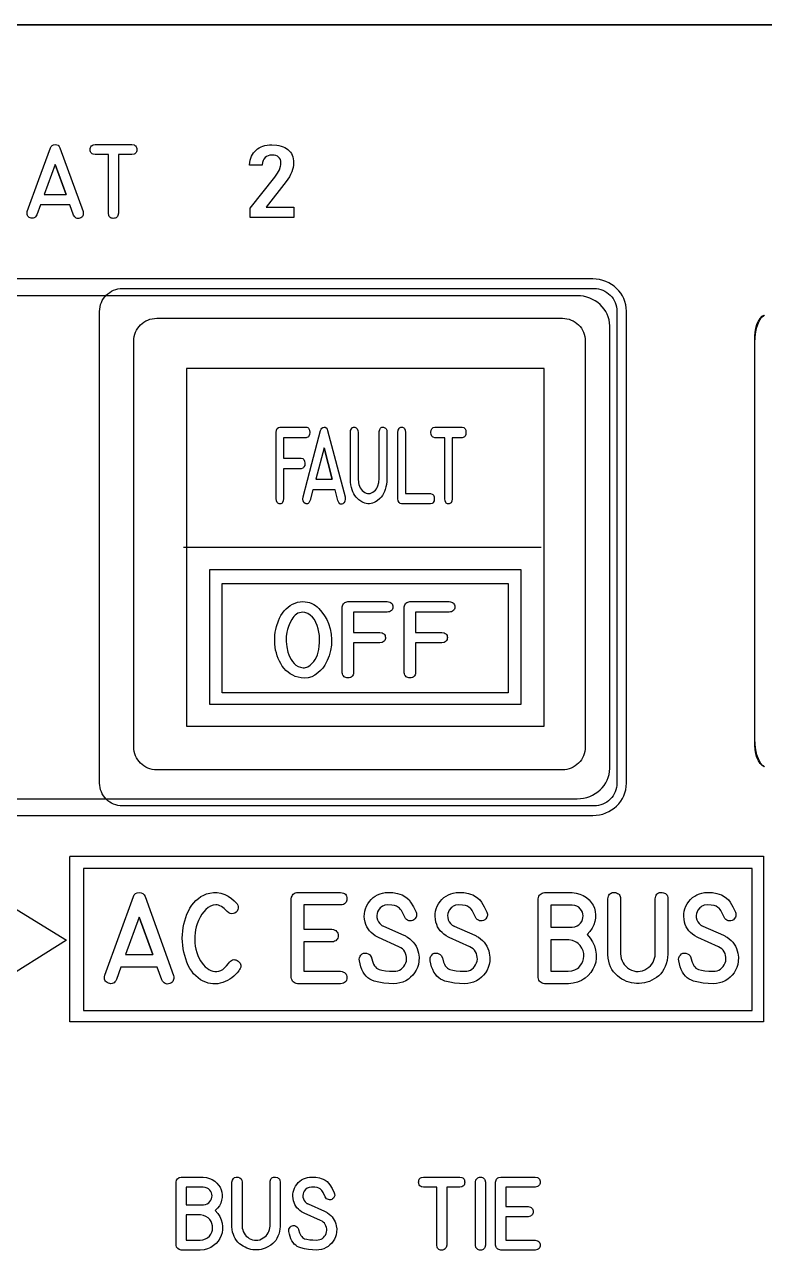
# Model space of a CAD drawing. Extents: x 361 to 684, y 82 to 686.
# Drawn here: x 506.7 to 539.8, y 381.5 to 436.8 of the extents above; entities that cross this region are included whole.
import ezdxf

# ---------------------------------------------------------------- set-up
doc = ezdxf.new("R2010")
doc.units = 0
for name, color, linetype in [('_BACKPANEL', 5, 'CONTINUOUS'), ('_ENGRAVING', 105, 'CONTINUOUS'), ('_LABELS', 30, 'CONTINUOUS'), ('_TOPLAYER', 1, 'CONTINUOUS')]:
    doc.layers.add(name, color=color, linetype=linetype)

msp = doc.modelspace()

# ---------------------------------------------------------------- linework, layer by layer
at = {"layer": '_BACKPANEL'}
for points in [[(683.839, 436.825), (683.839, 431.985), (683.839, 422.306), (683.839, 412.626), (683.839, 340.03), (683.839, 330.35), (361.5, 330.35), (361.5, 340.03), (361.5, 412.626), (361.5, 422.306), (361.5, 431.985), (361.5, 436.825)], [(511.041, 425.033), (532.137, 425.033), (532.242, 425.028), (532.344, 425.012), (532.443, 424.987), (532.537, 424.952), (532.627, 424.909), (532.712, 424.858), (532.791, 424.799), (532.864, 424.733), (532.93, 424.66), (532.989, 424.581), (533.04, 424.496), (533.083, 424.406), (533.118, 424.312), (533.143, 424.213), (533.158, 424.111), (533.164, 424.005), (533.164, 402.91), (533.158, 402.805), (533.143, 402.703), (533.118, 402.604), (533.083, 402.51), (533.04, 402.42), (532.989, 402.335), (532.93, 402.256), (532.864, 402.183), (532.791, 402.117), (532.712, 402.058), (532.627, 402.007), (532.537, 401.963), (532.443, 401.929), (532.344, 401.904), (532.242, 401.888), (532.137, 401.883), (511.041, 401.883), (510.936, 401.888), (510.833, 401.904), (510.735, 401.929), (510.64, 401.963), (510.551, 402.007), (510.466, 402.058), (510.387, 402.117), (510.314, 402.183), (510.248, 402.256), (510.189, 402.335), (510.137, 402.42), (510.094, 402.51), (510.06, 402.604), (510.035, 402.703), (510.019, 402.805), (510.014, 402.91), (510.014, 424.005), (510.019, 424.111), (510.035, 424.213), (510.06, 424.312), (510.094, 424.406), (510.137, 424.496), (510.189, 424.581), (510.248, 424.66), (510.314, 424.733), (510.387, 424.799), (510.466, 424.858), (510.551, 424.909), (510.64, 424.952), (510.735, 424.987), (510.833, 425.012), (510.936, 425.028)]]:
    msp.add_lwpolyline(points, close=True, dxfattribs=at)
msp.add_lwpolyline([(539.755, 403.634), (539.705, 403.659), (539.657, 403.692), (539.568, 403.783), (539.49, 403.903), (539.426, 404.049), (539.378, 404.216), (539.347, 404.401), (539.336, 404.6), (539.336, 422.879), (539.347, 423.077), (539.378, 423.262), (539.426, 423.43), (539.49, 423.576), (539.568, 423.696), (539.657, 423.787), (539.705, 423.82), (539.755, 423.844)], dxfattribs=at)
at = {"layer": '_ENGRAVING'}
for points in [[(506.782, 428.48), (507.299, 429.902), (507.818, 431.324), (507.851, 431.389), (507.898, 431.435), (507.957, 431.463), (508.029, 431.473), (508.102, 431.464), (508.162, 431.437), (508.208, 431.39), (508.242, 431.324), (509.276, 428.472), (509.286, 428.369), (509.28, 428.324), (509.266, 428.285), (509.245, 428.251), (509.217, 428.222), (509.181, 428.198), (509.138, 428.179), (509.092, 428.166), (509.049, 428.162), (509.009, 428.167), (508.972, 428.18), (508.937, 428.201), (508.905, 428.23), (508.849, 428.314), (508.683, 428.776), (507.368, 428.776), (507.207, 428.326), (507.15, 428.241), (507.117, 428.212), (507.082, 428.191), (507.044, 428.178), (507.003, 428.174), (506.959, 428.179), (506.913, 428.192), (506.869, 428.212), (506.834, 428.237), (506.805, 428.266), (506.785, 428.3), (506.773, 428.338), (506.768, 428.381)], [(510.412, 428.395), (510.412, 431.018), (509.82, 431.018), (509.721, 431.039), (509.683, 431.058), (509.651, 431.083), (509.626, 431.115), (509.609, 431.152), (509.598, 431.195), (509.595, 431.245), (509.599, 431.294), (509.609, 431.337), (509.627, 431.375), (509.652, 431.406), (509.683, 431.432), (509.722, 431.451), (509.82, 431.473), (511.457, 431.473), (511.555, 431.452), (511.593, 431.432), (511.625, 431.407), (511.649, 431.375), (511.667, 431.338), (511.677, 431.294), (511.681, 431.245), (511.677, 431.195), (511.667, 431.151), (511.65, 431.114), (511.625, 431.083), (511.594, 431.057), (511.555, 431.038), (511.457, 431.018), (510.867, 431.018), (510.867, 428.395), (510.838, 428.295), (510.816, 428.256), (510.789, 428.224), (510.757, 428.199), (510.719, 428.182), (510.677, 428.172), (510.629, 428.169), (510.582, 428.173), (510.54, 428.184), (510.504, 428.202), (510.474, 428.227), (510.45, 428.259), (510.432, 428.297)], [(517.717, 431.456), (517.94, 431.443), (518.042, 431.426), (518.136, 431.403), (518.223, 431.374), (518.303, 431.338), (518.376, 431.295), (518.443, 431.246), (518.502, 431.191), (518.554, 431.131), (518.597, 431.064), (518.633, 430.992), (518.661, 430.914), (518.68, 430.83), (518.692, 430.741), (518.696, 430.645), (518.696, 430.639), (518.691, 430.546), (518.675, 430.449), (518.649, 430.348), (518.612, 430.244), (518.564, 430.137), (518.507, 430.031), (518.44, 429.923), (518.363, 429.815), (517.471, 428.665), (518.706, 428.665), (518.706, 428.212), (516.759, 428.213), (516.759, 428.628), (517.861, 430.014), (517.976, 430.183), (518.061, 430.345), (518.113, 430.499), (518.126, 430.57), (518.13, 430.637), (518.13, 430.645), (518.124, 430.726), (518.104, 430.797), (518.072, 430.858), (518.027, 430.908), (517.97, 430.948), (517.902, 430.976), (517.822, 430.993), (517.73, 430.999), (517.638, 430.992), (517.555, 430.97), (517.483, 430.935), (517.42, 430.886), (517.369, 430.824), (517.33, 430.75), (517.303, 430.663), (517.289, 430.564), (517.289, 430.548), (516.723, 430.548), (516.723, 430.564), (516.736, 430.668), (516.755, 430.766), (516.781, 430.858), (516.815, 430.944), (516.855, 431.023), (516.902, 431.096), (516.957, 431.163), (517.018, 431.224), (517.085, 431.278), (517.159, 431.325), (517.238, 431.365), (517.322, 431.398), (517.412, 431.423), (517.508, 431.441), (517.61, 431.452)], [(508.518, 429.229), (508.028, 430.584), (507.534, 429.229)], [(508.028, 430.584), (508.518, 429.229)], [(509.301, 392.734), (539.216, 392.734), (539.216, 399.084), (509.301, 399.084)], [(510.249, 394.311), (510.887, 396.071), (511.526, 397.831), (511.567, 397.911), (511.624, 397.968), (511.698, 398.002), (511.787, 398.015), (511.876, 398.004), (511.95, 397.97), (512.008, 397.912), (512.049, 397.831), (513.324, 394.301), (513.335, 394.234), (513.336, 394.173), (513.328, 394.118), (513.311, 394.07), (513.285, 394.027), (513.25, 393.991), (513.206, 393.962), (513.153, 393.938), (513.097, 393.923), (513.045, 393.918), (512.995, 393.923), (512.949, 393.939), (512.906, 393.965), (512.867, 394.002), (512.83, 394.049), (512.797, 394.106), (512.592, 394.677), (510.971, 394.677), (510.773, 394.12), (510.739, 394.062), (510.702, 394.015), (510.662, 393.979), (510.618, 393.953), (510.571, 393.937), (510.521, 393.933), (510.468, 393.939), (510.411, 393.955), (510.357, 393.98), (510.313, 394.01), (510.278, 394.046), (510.253, 394.088), (510.238, 394.135), (510.232, 394.188), (510.236, 394.247)], [(516.278, 394.565), (516.26, 394.539), (516.25, 394.525), (516.242, 394.513), (516.171, 394.424), (516.095, 394.342), (516.014, 394.266), (515.927, 394.197), (515.835, 394.134), (515.738, 394.079), (515.635, 394.029), (515.527, 393.987), (515.417, 393.954), (515.307, 393.932), (515.197, 393.921), (515.088, 393.923), (514.979, 393.936), (514.871, 393.96), (514.763, 393.996), (514.655, 394.044), (514.534, 394.112), (514.422, 394.19), (514.318, 394.28), (514.222, 394.38), (514.135, 394.491), (514.055, 394.614), (513.985, 394.747), (513.922, 394.89), (513.868, 395.04), (513.822, 395.192), (513.784, 395.345), (513.755, 395.499), (513.734, 395.655), (513.721, 395.812), (513.717, 395.971), (513.721, 396.131), (513.734, 396.29), (513.755, 396.446), (513.784, 396.599), (513.822, 396.749), (513.869, 396.895), (513.924, 397.038), (513.987, 397.178), (514.059, 397.314), (514.14, 397.442), (514.229, 397.558), (514.327, 397.661), (514.433, 397.752), (514.548, 397.83), (514.672, 397.896), (514.804, 397.948), (514.945, 397.989), (515.112, 398.014), (515.279, 398.011), (515.445, 397.981), (515.612, 397.924), (515.77, 397.845), (515.914, 397.752), (516.043, 397.645), (516.157, 397.524), (516.166, 397.51), (516.203, 397.448), (516.222, 397.384), (516.222, 397.317), (516.204, 397.247), (516.172, 397.182), (516.128, 397.131), (516.073, 397.093), (516.007, 397.068), (515.932, 397.059), (515.86, 397.071), (515.791, 397.105), (515.725, 397.16), (515.593, 397.296), (515.528, 397.348), (515.463, 397.391), (515.4, 397.423), (515.336, 397.445), (515.274, 397.458), (515.212, 397.46), (515.092, 397.442), (514.978, 397.403), (514.871, 397.341), (514.77, 397.256), (514.677, 397.153), (514.592, 397.037), (514.515, 396.908), (514.446, 396.765), (514.388, 396.618), (514.342, 396.475), (514.308, 396.337), (514.287, 396.204), (514.274, 396.058), (514.271, 395.912), (514.277, 395.765), (514.294, 395.618), (514.321, 395.473), (514.36, 395.332), (514.411, 395.196), (514.474, 395.064), (514.536, 394.956), (514.601, 394.858), (514.67, 394.77), (514.744, 394.694), (514.821, 394.628), (514.902, 394.573), (514.987, 394.528), (515.076, 394.494), (515.166, 394.474), (515.256, 394.473), (515.345, 394.489), (515.434, 394.524), (515.523, 394.576), (515.611, 394.647), (515.698, 394.736), (515.785, 394.842), (515.822, 394.894), (515.869, 394.94), (515.917, 394.975), (515.966, 394.998), (516.015, 395.009), (516.064, 395.008), (516.115, 394.996), (516.166, 394.973), (516.217, 394.937), (516.264, 394.895), (516.299, 394.852), (516.323, 394.808), (516.336, 394.762), (516.338, 394.715), (516.329, 394.666), (516.309, 394.616)], [(520.801, 397.458), (519.152, 397.458), (519.152, 396.366), (520.409, 396.366), (520.475, 396.352), (520.533, 396.332), (520.581, 396.306), (520.621, 396.274), (520.651, 396.235), (520.673, 396.19), (520.686, 396.139), (520.691, 396.081), (520.686, 396.024), (520.673, 395.973), (520.651, 395.928), (520.62, 395.889), (520.58, 395.857), (520.532, 395.831), (520.475, 395.812), (520.409, 395.799), (519.152, 395.799), (519.152, 394.487), (520.801, 394.487), (520.867, 394.473), (520.924, 394.454), (520.972, 394.428), (521.011, 394.396), (521.042, 394.357), (521.064, 394.313), (521.077, 394.262), (521.081, 394.206), (521.077, 394.149), (521.064, 394.098), (521.042, 394.054), (521.011, 394.016), (520.972, 393.984), (520.924, 393.958), (520.867, 393.939), (520.801, 393.926), (518.876, 393.926), (518.817, 393.937), (518.765, 393.956), (518.719, 393.981), (518.681, 394.013), (518.649, 394.052), (518.624, 394.097), (518.605, 394.15), (518.593, 394.21), (518.593, 397.735), (518.606, 397.797), (518.625, 397.851), (518.651, 397.898), (518.683, 397.937), (518.721, 397.968), (518.766, 397.991), (518.818, 398.007), (518.876, 398.015), (520.801, 398.015), (520.867, 398.005), (520.924, 397.989), (520.972, 397.965), (521.011, 397.934), (521.042, 397.895), (521.063, 397.849), (521.076, 397.795), (521.08, 397.734), (521.076, 397.673), (521.063, 397.62), (521.041, 397.574), (521.01, 397.536), (520.971, 397.505), (520.923, 397.482), (520.866, 397.466)], [(523.635, 396.102), (523.667, 396.088), (523.703, 396.07), (523.735, 396.052), (523.765, 396.033), (523.798, 396.014), (523.892, 395.946), (523.976, 395.872), (524.051, 395.792), (524.117, 395.705), (524.173, 395.612), (524.22, 395.513), (524.257, 395.407), (524.286, 395.296), (524.307, 395.113), (524.301, 394.926), (524.278, 394.793), (524.238, 394.665), (524.183, 394.542), (524.111, 394.424), (524.027, 394.315), (523.933, 394.22), (523.829, 394.137), (523.715, 394.068), (523.585, 394.008), (523.454, 393.966), (523.32, 393.941), (523.184, 393.932), (522.956, 393.939), (522.733, 393.962), (522.515, 393.999), (522.303, 394.051), (522.201, 394.087), (522.108, 394.135), (522.022, 394.196), (521.943, 394.269), (521.872, 394.355), (521.808, 394.453), (521.752, 394.564), (521.704, 394.687), (521.668, 394.822), (521.64, 394.962), (521.633, 395.032), (521.643, 395.097), (521.669, 395.159), (521.711, 395.216), (521.764, 395.262), (521.823, 395.292), (521.889, 395.304), (521.96, 395.3), (522.033, 395.275), (522.094, 395.235), (522.142, 395.178), (522.179, 395.104), (522.185, 395.086), (522.242, 394.891), (522.277, 394.81), (522.316, 394.74), (522.36, 394.681), (522.408, 394.633), (522.461, 394.595), (522.518, 394.569), (522.649, 394.533), (522.803, 394.508), (522.979, 394.495), (523.18, 394.493), (523.273, 394.499), (523.359, 394.516), (523.438, 394.545), (523.508, 394.585), (523.571, 394.637), (523.627, 394.7), (523.675, 394.774), (523.715, 394.86), (523.74, 394.943), (523.751, 395.027), (523.75, 395.113), (523.735, 395.201), (523.707, 395.285), (523.669, 395.363), (523.621, 395.433), (523.562, 395.495), (523.495, 395.544), (523.41, 395.589), (522.49, 395.994), (522.46, 396.01), (522.352, 396.073), (522.255, 396.143), (522.169, 396.218), (522.094, 396.3), (522.029, 396.388), (521.975, 396.483), (521.932, 396.584), (521.899, 396.691), (521.873, 396.817), (521.86, 396.94), (521.863, 397.06), (521.879, 397.176), (521.909, 397.289), (521.953, 397.399), (522.012, 397.505), (522.085, 397.608), (522.168, 397.704), (522.257, 397.786), (522.352, 397.856), (522.454, 397.913), (522.562, 397.958), (522.676, 397.989), (522.796, 398.008), (522.923, 398.015), (523.142, 398.009), (523.349, 397.97), (523.449, 397.944), (523.55, 397.905), (523.668, 397.84), (523.771, 397.765), (523.86, 397.679), (523.933, 397.581), (524.06, 397.367), (524.174, 397.136), (524.192, 397.084), (524.199, 397.037), (524.198, 396.991), (524.189, 396.948), (524.172, 396.907), (524.122, 396.831), (524.081, 396.795), (524.028, 396.764), (523.972, 396.747), (523.914, 396.742), (523.854, 396.751), (523.796, 396.771), (523.745, 396.805), (523.701, 396.851), (523.665, 396.911), (523.555, 397.147), (523.522, 397.205), (523.484, 397.258), (523.44, 397.305), (523.391, 397.348), (523.306, 397.395), (523.215, 397.428), (523.086, 397.45), (522.903, 397.456), (522.778, 397.44), (522.721, 397.421), (522.668, 397.396), (522.619, 397.363), (522.574, 397.324), (522.495, 397.224), (522.455, 397.149), (522.43, 397.07), (522.419, 396.986), (522.424, 396.899), (522.447, 396.794), (522.49, 396.702), (522.551, 396.622), (522.631, 396.555), (522.649, 396.542), (522.671, 396.529), (522.692, 396.519), (522.716, 396.509)], [(526.801, 396.102), (526.833, 396.088), (526.869, 396.07), (526.901, 396.052), (526.932, 396.033), (526.965, 396.014), (527.058, 395.946), (527.143, 395.872), (527.218, 395.792), (527.283, 395.705), (527.34, 395.612), (527.386, 395.513), (527.424, 395.407), (527.452, 395.296), (527.474, 395.113), (527.468, 394.926), (527.444, 394.793), (527.404, 394.665), (527.349, 394.542), (527.278, 394.424), (527.194, 394.315), (527.1, 394.22), (526.995, 394.137), (526.881, 394.068), (526.752, 394.008), (526.62, 393.966), (526.486, 393.941), (526.35, 393.932), (526.122, 393.939), (525.899, 393.962), (525.681, 393.999), (525.469, 394.051), (525.368, 394.087), (525.274, 394.135), (525.188, 394.196), (525.109, 394.269), (525.038, 394.355), (524.975, 394.453), (524.919, 394.564), (524.87, 394.687), (524.834, 394.822), (524.807, 394.962), (524.8, 395.032), (524.809, 395.097), (524.835, 395.159), (524.877, 395.216), (524.93, 395.262), (524.99, 395.292), (525.055, 395.304), (525.127, 395.3), (525.199, 395.275), (525.26, 395.235), (525.309, 395.178), (525.346, 395.104), (525.352, 395.086), (525.408, 394.891), (525.443, 394.81), (525.483, 394.74), (525.526, 394.681), (525.575, 394.633), (525.628, 394.595), (525.685, 394.569), (525.815, 394.533), (525.969, 394.508), (526.146, 394.495), (526.346, 394.493), (526.44, 394.499), (526.526, 394.516), (526.604, 394.545), (526.675, 394.585), (526.738, 394.637), (526.793, 394.7), (526.841, 394.774), (526.881, 394.86), (526.906, 394.943), (526.918, 395.027), (526.916, 395.113), (526.901, 395.201), (526.874, 395.285), (526.836, 395.363), (526.787, 395.433), (526.728, 395.495), (526.661, 395.544), (526.577, 395.589), (525.656, 395.994), (525.626, 396.01), (525.519, 396.073), (525.422, 396.143), (525.336, 396.218), (525.26, 396.3), (525.195, 396.388), (525.141, 396.483), (525.098, 396.584), (525.065, 396.691), (525.039, 396.817), (525.027, 396.94), (525.029, 397.06), (525.045, 397.176), (525.075, 397.289), (525.12, 397.399), (525.178, 397.505), (525.251, 397.608), (525.334, 397.704), (525.423, 397.786), (525.519, 397.856), (525.62, 397.913), (525.728, 397.958), (525.842, 397.989), (525.963, 398.008), (526.089, 398.015), (526.308, 398.009), (526.515, 397.97), (526.615, 397.944), (526.716, 397.905), (526.834, 397.84), (526.937, 397.765), (527.026, 397.679), (527.1, 397.581), (527.227, 397.367), (527.34, 397.136), (527.358, 397.084), (527.365, 397.037), (527.364, 396.991), (527.355, 396.948), (527.338, 396.907), (527.289, 396.831), (527.247, 396.795), (527.194, 396.764), (527.139, 396.747), (527.081, 396.742), (527.02, 396.751), (526.962, 396.771), (526.911, 396.805), (526.868, 396.851), (526.831, 396.911), (526.721, 397.147), (526.689, 397.205), (526.651, 397.258), (526.607, 397.305), (526.557, 397.348), (526.472, 397.395), (526.382, 397.428), (526.253, 397.45), (526.07, 397.456), (525.944, 397.44), (525.887, 397.421), (525.834, 397.396), (525.785, 397.363), (525.74, 397.324), (525.662, 397.224), (525.622, 397.149), (525.596, 397.07), (525.586, 396.986), (525.59, 396.899), (525.614, 396.794), (525.656, 396.702), (525.717, 396.622), (525.797, 396.555), (525.815, 396.542), (525.837, 396.529), (525.859, 396.519), (525.883, 396.509)], [(531.159, 398.015), (531.341, 397.988), (531.507, 397.941), (531.658, 397.874), (531.795, 397.785), (531.914, 397.681), (532.013, 397.567), (532.092, 397.443), (532.152, 397.309), (532.191, 397.167), (532.208, 397.021), (532.204, 396.871), (532.179, 396.716), (532.129, 396.562), (532.054, 396.414), (531.954, 396.273), (531.827, 396.138), (531.966, 395.973), (532.076, 395.802), (532.157, 395.624), (532.209, 395.439), (532.235, 395.255), (532.235, 395.076), (532.211, 394.904), (532.163, 394.738), (532.09, 394.581), (531.995, 394.436), (531.878, 394.304), (531.738, 394.184), (531.66, 394.13), (531.578, 394.082), (531.399, 394.005), (531.203, 393.953), (530.988, 393.926), (530.982, 393.926), (529.924, 393.926), (529.866, 393.938), (529.815, 393.956), (529.77, 393.981), (529.731, 394.012), (529.699, 394.05), (529.673, 394.095), (529.654, 394.146), (529.642, 394.204), (529.642, 397.731), (529.653, 397.79), (529.672, 397.842), (529.697, 397.887), (529.729, 397.926), (529.768, 397.958), (529.813, 397.983), (529.865, 398.002), (529.924, 398.015)], [(535.439, 395.274), (535.439, 395.234), (535.431, 395.114), (535.405, 394.966), (535.369, 394.828), (535.322, 394.701), (535.265, 394.583), (535.197, 394.475), (535.119, 394.378), (535.031, 394.29), (534.932, 394.213), (534.827, 394.145), (534.721, 394.087), (534.613, 394.038), (534.503, 393.999), (534.391, 393.97), (534.277, 393.951), (534.162, 393.941), (534.045, 393.941), (533.929, 393.951), (533.814, 393.97), (533.703, 393.998), (533.594, 394.037), (533.487, 394.084), (533.383, 394.142), (533.282, 394.209), (533.183, 394.285), (533.091, 394.371), (533.01, 394.467), (532.94, 394.571), (532.881, 394.685), (532.834, 394.808), (532.797, 394.941), (532.772, 395.083), (532.758, 395.234), (532.758, 395.274), (532.758, 397.735), (532.764, 397.792), (532.78, 397.843), (532.806, 397.891), (532.836, 397.932), (532.87, 397.965), (532.907, 397.989), (532.949, 398.006), (532.994, 398.015), (533.044, 398.016), (533.097, 398.009), (533.149, 397.995), (533.194, 397.975), (533.233, 397.95), (533.264, 397.918), (533.288, 397.881), (533.305, 397.838), (533.316, 397.79), (533.319, 397.735), (533.319, 395.274), (533.332, 395.162), (533.356, 395.059), (533.39, 394.962), (533.435, 394.872), (533.49, 394.79), (533.557, 394.715), (533.634, 394.647), (533.722, 394.587), (533.816, 394.537), (533.911, 394.503), (534.007, 394.483), (534.105, 394.478), (534.203, 394.488), (534.303, 394.513), (534.404, 394.552), (534.507, 394.607), (534.593, 394.666), (534.667, 394.733), (534.729, 394.807), (534.778, 394.89), (534.817, 394.979), (534.847, 395.073), (534.868, 395.171), (534.88, 395.274), (534.88, 397.735), (534.884, 397.789), (534.899, 397.846), (534.92, 397.895), (534.948, 397.935), (534.982, 397.967), (535.023, 397.991), (535.071, 398.006), (535.124, 398.012), (535.185, 398.011), (535.244, 398.001), (535.296, 397.984), (535.34, 397.961), (535.376, 397.93), (535.404, 397.892), (535.423, 397.847), (535.435, 397.794), (535.439, 397.735)], [(537.925, 396.102), (537.957, 396.088), (537.993, 396.07), (538.025, 396.052), (538.056, 396.033), (538.089, 396.014), (538.182, 395.946), (538.267, 395.872), (538.342, 395.792), (538.407, 395.705), (538.463, 395.612), (538.51, 395.513), (538.548, 395.407), (538.576, 395.296), (538.598, 395.113), (538.592, 394.926), (538.568, 394.793), (538.528, 394.665), (538.473, 394.542), (538.402, 394.424), (538.318, 394.315), (538.224, 394.22), (538.119, 394.137), (538.005, 394.068), (537.876, 394.008), (537.744, 393.966), (537.61, 393.941), (537.474, 393.932), (537.246, 393.939), (537.023, 393.962), (536.805, 393.999), (536.593, 394.051), (536.492, 394.087), (536.398, 394.135), (536.312, 394.196), (536.233, 394.269), (536.162, 394.355), (536.099, 394.453), (536.043, 394.564), (535.994, 394.687), (535.958, 394.822), (535.931, 394.962), (535.924, 395.032), (535.933, 395.097), (535.959, 395.159), (536.001, 395.216), (536.054, 395.262), (536.114, 395.292), (536.179, 395.304), (536.251, 395.3), (536.323, 395.275), (536.384, 395.235), (536.433, 395.178), (536.47, 395.104), (536.476, 395.086), (536.532, 394.891), (536.567, 394.81), (536.607, 394.74), (536.65, 394.681), (536.699, 394.633), (536.751, 394.595), (536.809, 394.569), (536.939, 394.533), (537.093, 394.508), (537.27, 394.495), (537.47, 394.493), (537.564, 394.499), (537.65, 394.516), (537.728, 394.545), (537.799, 394.585), (537.862, 394.637), (537.917, 394.7), (537.965, 394.774), (538.005, 394.86), (538.03, 394.943), (538.042, 395.027), (538.04, 395.113), (538.025, 395.201), (537.998, 395.285), (537.96, 395.363), (537.911, 395.433), (537.852, 395.495), (537.785, 395.544), (537.701, 395.589), (536.78, 395.994), (536.75, 396.01), (536.642, 396.073), (536.546, 396.143), (536.46, 396.218), (536.384, 396.3), (536.319, 396.388), (536.265, 396.483), (536.222, 396.584), (536.189, 396.691), (536.163, 396.817), (536.151, 396.94), (536.153, 397.06), (536.169, 397.176), (536.199, 397.289), (536.244, 397.399), (536.302, 397.505), (536.375, 397.608), (536.458, 397.704), (536.547, 397.786), (536.643, 397.856), (536.744, 397.913), (536.852, 397.958), (536.966, 397.989), (537.087, 398.008), (537.213, 398.015), (537.432, 398.009), (537.639, 397.97), (537.739, 397.944), (537.84, 397.905), (537.958, 397.84), (538.061, 397.765), (538.15, 397.679), (538.224, 397.581), (538.351, 397.367), (538.464, 397.136), (538.482, 397.084), (538.489, 397.037), (538.488, 396.991), (538.479, 396.948), (538.462, 396.907), (538.413, 396.831), (538.371, 396.795), (538.318, 396.764), (538.263, 396.747), (538.205, 396.742), (538.144, 396.751), (538.086, 396.771), (538.035, 396.805), (537.992, 396.851), (537.955, 396.911), (537.845, 397.147), (537.813, 397.205), (537.775, 397.258), (537.731, 397.305), (537.681, 397.348), (537.596, 397.395), (537.506, 397.428), (537.377, 397.45), (537.194, 397.456), (537.068, 397.44), (537.011, 397.421), (536.958, 397.396), (536.909, 397.363), (536.864, 397.324), (536.786, 397.224), (536.746, 397.149), (536.72, 397.07), (536.71, 396.986), (536.714, 396.899), (536.738, 396.794), (536.78, 396.702), (536.841, 396.622), (536.921, 396.555), (536.939, 396.542), (536.961, 396.529), (536.983, 396.519), (537.007, 396.509)], [(512.39, 395.238), (511.785, 396.915), (511.176, 395.238)], [(511.785, 396.915), (512.39, 395.238)], [(531.159, 397.448), (530.205, 397.448), (530.205, 396.463), (531.165, 396.463), (531.281, 396.484), (531.38, 396.521), (531.464, 396.574), (531.532, 396.642), (531.585, 396.72), (531.622, 396.8), (531.643, 396.884), (531.649, 396.97), (531.64, 397.055), (531.616, 397.137), (531.577, 397.215), (531.523, 397.289), (531.454, 397.353), (531.371, 397.401), (531.272, 397.433)], [(530.982, 394.491), (531.141, 394.51), (531.28, 394.553), (531.342, 394.583), (531.399, 394.62), (531.451, 394.662), (531.497, 394.711), (531.575, 394.816), (531.632, 394.927), (531.667, 395.044), (531.681, 395.167), (531.674, 395.29), (531.645, 395.41), (531.594, 395.525), (531.521, 395.637), (531.477, 395.689), (531.426, 395.736), (531.37, 395.777), (531.309, 395.813), (531.169, 395.869), (531.006, 395.902), (530.205, 395.902), (530.205, 394.491)], [(514.655, 385.283), (514.8, 385.262), (514.934, 385.224), (515.055, 385.17), (515.165, 385.099), (515.26, 385.016), (515.34, 384.925), (515.403, 384.826), (515.451, 384.719), (515.482, 384.605), (515.496, 384.489), (515.493, 384.368), (515.473, 384.245), (515.433, 384.121), (515.373, 384.003), (515.292, 383.89), (515.191, 383.783), (515.302, 383.651), (515.391, 383.514), (515.456, 383.371), (515.497, 383.224), (515.518, 383.076), (515.518, 382.934), (515.499, 382.796), (515.46, 382.663), (515.402, 382.537), (515.326, 382.422), (515.231, 382.316), (515.119, 382.22), (514.991, 382.139), (514.847, 382.078), (514.69, 382.036), (514.518, 382.014), (514.513, 382.014), (513.664, 382.014), (513.576, 382.038), (513.509, 382.083), (513.463, 382.149), (513.437, 382.236), (513.437, 385.056), (513.461, 385.145), (513.507, 385.212), (513.575, 385.258), (513.664, 385.283)], [(518.089, 383.092), (518.089, 383.06), (518.083, 382.964), (518.062, 382.846), (518.033, 382.736), (517.995, 382.634), (517.949, 382.54), (517.895, 382.453), (517.832, 382.375), (517.762, 382.305), (517.682, 382.243), (517.513, 382.143), (517.426, 382.104), (517.338, 382.073), (517.248, 382.05), (517.157, 382.034), (517.064, 382.026), (516.971, 382.026), (516.877, 382.034), (516.785, 382.049), (516.696, 382.072), (516.608, 382.103), (516.523, 382.141), (516.44, 382.187), (516.279, 382.302), (516.205, 382.37), (516.14, 382.446), (516.084, 382.53), (516.037, 382.621), (515.999, 382.72), (515.969, 382.825), (515.949, 382.939), (515.938, 383.06), (515.938, 383.092), (515.938, 385.059), (515.942, 385.105), (515.955, 385.146), (516, 385.217), (516.057, 385.262), (516.127, 385.283), (516.21, 385.278), (516.288, 385.251), (516.344, 385.206), (516.377, 385.142), (516.388, 385.059), (516.388, 383.092), (516.398, 383.003), (516.417, 382.92), (516.445, 382.842), (516.481, 382.771), (516.525, 382.705), (516.579, 382.645), (516.641, 382.591), (516.711, 382.543), (516.786, 382.503), (516.863, 382.475), (516.94, 382.459), (517.018, 382.456), (517.097, 382.463), (517.178, 382.483), (517.259, 382.515), (517.341, 382.558), (517.41, 382.606), (517.469, 382.659), (517.519, 382.719), (517.559, 382.785), (517.59, 382.856), (517.614, 382.931), (517.631, 383.01), (517.641, 383.092), (517.641, 385.059), (517.644, 385.102), (517.673, 385.187), (517.695, 385.219), (517.723, 385.245), (517.755, 385.264), (517.793, 385.276), (517.885, 385.28), (517.974, 385.259), (518.009, 385.24), (518.038, 385.215), (518.061, 385.185), (518.077, 385.149), (518.089, 385.059)], [(520.084, 383.754), (520.11, 383.743), (520.139, 383.728), (520.164, 383.714), (520.189, 383.699), (520.215, 383.684), (520.29, 383.629), (520.358, 383.57), (520.418, 383.506), (520.471, 383.436), (520.516, 383.362), (520.554, 383.283), (520.584, 383.198), (520.606, 383.109), (520.624, 382.963), (520.619, 382.814), (520.6, 382.707), (520.568, 382.605), (520.524, 382.507), (520.466, 382.412), (520.399, 382.326), (520.323, 382.249), (520.24, 382.183), (520.148, 382.128), (520.044, 382.08), (519.939, 382.046), (519.831, 382.026), (519.722, 382.019), (519.539, 382.025), (519.36, 382.043), (519.185, 382.072), (519.015, 382.114), (518.934, 382.143), (518.859, 382.181), (518.79, 382.23), (518.726, 382.289), (518.669, 382.357), (518.618, 382.436), (518.573, 382.524), (518.535, 382.622), (518.506, 382.731), (518.483, 382.843), (518.478, 382.898), (518.486, 382.951), (518.506, 383), (518.54, 383.045), (518.583, 383.082), (518.631, 383.106), (518.683, 383.116), (518.74, 383.112), (518.799, 383.093), (518.847, 383.06), (518.886, 383.015), (518.916, 382.956), (518.921, 382.941), (518.966, 382.786), (519.026, 382.665), (519.061, 382.618), (519.1, 382.579), (519.142, 382.549), (519.188, 382.528), (519.293, 382.499), (519.416, 382.479), (519.558, 382.469), (519.719, 382.467), (519.794, 382.472), (519.863, 382.486), (519.926, 382.509), (519.982, 382.541), (520.033, 382.582), (520.078, 382.633), (520.116, 382.692), (520.148, 382.761), (520.168, 382.827), (520.178, 382.895), (520.176, 382.963), (520.164, 383.033), (520.142, 383.101), (520.112, 383.163), (520.073, 383.219), (520.025, 383.269), (519.972, 383.307), (519.904, 383.344), (519.165, 383.668), (519.141, 383.68), (519.055, 383.731), (518.977, 383.786), (518.908, 383.847), (518.847, 383.912), (518.795, 383.983), (518.752, 384.058), (518.717, 384.139), (518.691, 384.225), (518.67, 384.325), (518.66, 384.424), (518.662, 384.519), (518.675, 384.612), (518.699, 384.703), (518.735, 384.79), (518.782, 384.875), (518.84, 384.958), (518.907, 385.034), (518.978, 385.1), (519.055, 385.156), (519.136, 385.202), (519.223, 385.237), (519.315, 385.262), (519.411, 385.278), (519.513, 385.283), (519.688, 385.278), (519.854, 385.247), (519.935, 385.226), (520.016, 385.195), (520.11, 385.144), (520.193, 385.083), (520.264, 385.014), (520.324, 384.936), (520.425, 384.765), (520.517, 384.581), (520.531, 384.539), (520.536, 384.464), (520.515, 384.397), (520.475, 384.336), (520.442, 384.308), (520.399, 384.283), (520.355, 384.269), (520.308, 384.266), (520.26, 384.273), (520.213, 384.289), (520.172, 384.316), (520.137, 384.353), (520.108, 384.4), (520.02, 384.589), (519.963, 384.678), (519.888, 384.75), (519.82, 384.787), (519.747, 384.814), (519.644, 384.831), (519.497, 384.836), (519.396, 384.823), (519.308, 384.788), (519.233, 384.731), (519.17, 384.651), (519.137, 384.591), (519.117, 384.527), (519.109, 384.461), (519.112, 384.391), (519.131, 384.307), (519.165, 384.233), (519.214, 384.17), (519.278, 384.116), (519.293, 384.106), (519.31, 384.095), (519.328, 384.087), (519.347, 384.079)], [(525.097, 382.238), (525.097, 384.833), (524.511, 384.833), (524.414, 384.853), (524.375, 384.872), (524.344, 384.898), (524.32, 384.929), (524.302, 384.965), (524.292, 385.008), (524.289, 385.057), (524.292, 385.106), (524.303, 385.149), (524.32, 385.186), (524.345, 385.217), (524.376, 385.242), (524.414, 385.261), (524.511, 385.283), (526.131, 385.283), (526.228, 385.262), (526.266, 385.243), (526.297, 385.218), (526.321, 385.186), (526.338, 385.149), (526.349, 385.106), (526.352, 385.057), (526.349, 385.008), (526.339, 384.965), (526.322, 384.928), (526.298, 384.897), (526.266, 384.872), (526.228, 384.853), (526.131, 384.833), (525.547, 384.833), (525.547, 382.238), (525.519, 382.139), (525.497, 382.1), (525.47, 382.069), (525.438, 382.044), (525.401, 382.027), (525.359, 382.017), (525.312, 382.014), (525.265, 382.018), (525.224, 382.029), (525.188, 382.047), (525.159, 382.072), (525.135, 382.103), (525.117, 382.141)], [(527.282, 382.234), (527.255, 382.136), (527.234, 382.097), (527.208, 382.066), (527.177, 382.041), (527.141, 382.024), (527.1, 382.014), (527.055, 382.01), (527.009, 382.014), (526.968, 382.025), (526.933, 382.042), (526.902, 382.067), (526.876, 382.098), (526.855, 382.137), (526.829, 382.234), (526.829, 385.056), (526.855, 385.155), (526.876, 385.193), (526.902, 385.225), (526.933, 385.25), (526.968, 385.268), (527.009, 385.278), (527.055, 385.282), (527.1, 385.279), (527.141, 385.268), (527.177, 385.251), (527.208, 385.226), (527.234, 385.194), (527.255, 385.155), (527.282, 385.056)], [(529.507, 384.837), (528.184, 384.837), (528.184, 383.965), (529.192, 383.965), (529.291, 383.938), (529.33, 383.917), (529.362, 383.891), (529.387, 383.86), (529.404, 383.824), (529.415, 383.783), (529.418, 383.737), (529.415, 383.691), (529.404, 383.65), (529.386, 383.614), (529.361, 383.584), (529.33, 383.558), (529.291, 383.537), (529.192, 383.511), (528.184, 383.511), (528.184, 382.463), (529.507, 382.463), (529.605, 382.436), (529.644, 382.415), (529.676, 382.39), (529.7, 382.359), (529.718, 382.324), (529.728, 382.283), (529.732, 382.238), (529.728, 382.192), (529.718, 382.152), (529.7, 382.116), (529.676, 382.086), (529.644, 382.061), (529.605, 382.04), (529.507, 382.014), (527.962, 382.014), (527.873, 382.038), (527.837, 382.058), (527.806, 382.084), (527.78, 382.115), (527.76, 382.151), (527.735, 382.241), (527.735, 385.059), (527.761, 385.152), (527.781, 385.19), (527.807, 385.221), (527.838, 385.245), (527.874, 385.264), (527.962, 385.283), (529.507, 385.283), (529.605, 385.262), (529.644, 385.243), (529.675, 385.218), (529.7, 385.187), (529.717, 385.15), (529.728, 385.107), (529.731, 385.059), (529.727, 385.01), (529.717, 384.967), (529.699, 384.931), (529.675, 384.9), (529.643, 384.875), (529.605, 384.857)], [(514.655, 384.83), (513.889, 384.83), (513.889, 384.043), (514.66, 384.043), (514.752, 384.059), (514.832, 384.089), (514.899, 384.131), (514.954, 384.186), (514.996, 384.248), (515.026, 384.312), (515.043, 384.379), (515.048, 384.447), (515.041, 384.516), (515.022, 384.581), (514.99, 384.643), (514.947, 384.703), (514.891, 384.754), (514.824, 384.792), (514.745, 384.817)], [(514.513, 382.466), (514.64, 382.481), (514.752, 382.515), (514.847, 382.569), (514.926, 382.641), (514.989, 382.726), (515.034, 382.815), (515.062, 382.908), (515.074, 383.006), (515.068, 383.105), (515.044, 383.2), (515.004, 383.293), (514.945, 383.382), (514.869, 383.461), (514.775, 383.523), (514.662, 383.567), (514.532, 383.594), (513.889, 383.594), (513.889, 382.466)]]:
    msp.add_lwpolyline(points, close=True, dxfattribs=at)
for points in [[(483.846, 401.458), (532.081, 401.458), (532.236, 401.465), (532.385, 401.487), (532.53, 401.523), (532.668, 401.571), (532.8, 401.632), (532.924, 401.704), (533.04, 401.787), (533.147, 401.88), (533.245, 401.982), (533.331, 402.093), (533.407, 402.212), (533.47, 402.337), (533.521, 402.47), (533.558, 402.608), (533.581, 402.751), (533.589, 402.898), (533.589, 424.018), (533.581, 424.165), (533.558, 424.308), (533.521, 424.446), (533.47, 424.578), (533.407, 424.704), (533.331, 424.823), (533.245, 424.934), (533.147, 425.036), (533.04, 425.129), (532.924, 425.212), (532.8, 425.284), (532.668, 425.345), (532.53, 425.393), (532.385, 425.429), (532.236, 425.451), (532.081, 425.458), (483.846, 425.458)], [(484.66, 402.208), (531.379, 402.208), (531.528, 402.215), (531.673, 402.235), (531.813, 402.269), (531.947, 402.314), (532.075, 402.371), (532.195, 402.438), (532.307, 402.516), (532.411, 402.603), (532.505, 402.699), (532.589, 402.803), (532.663, 402.914), (532.724, 403.032), (532.773, 403.156), (532.809, 403.286), (532.831, 403.42), (532.839, 403.558), (532.839, 423.358), (532.831, 423.496), (532.809, 423.63), (532.773, 423.759), (532.724, 423.883), (532.663, 424.001), (532.589, 424.113), (532.505, 424.217), (532.411, 424.313), (532.307, 424.4), (532.195, 424.477), (532.075, 424.545), (531.947, 424.602), (531.813, 424.647), (531.673, 424.681), (531.528, 424.701), (531.379, 424.708), (484.66, 424.708)], [(508.682, 399.638), (539.716, 399.638), (539.716, 392.234)], [(539.716, 392.234), (508.686, 392.234), (508.686, 399.628)], [(505.338, 397.828), (508.537, 395.882), (505.338, 393.878)]]:
    msp.add_lwpolyline(points, dxfattribs=at)
at = {"layer": '_LABELS'}
for points in [[(529.909, 405.457), (529.909, 421.459), (513.909, 421.459), (513.909, 405.457)], [(517.909, 415.632), (517.909, 418.592), (517.927, 418.69), (517.962, 418.762), (518.014, 418.809), (518.081, 418.83), (519.254, 418.83), (519.294, 418.822), (519.328, 418.808), (519.357, 418.788), (519.381, 418.761), (519.412, 418.69), (519.423, 418.593), (519.412, 418.496), (519.38, 418.425), (519.356, 418.398), (519.327, 418.379), (519.292, 418.365), (519.252, 418.358), (518.249, 418.358), (518.249, 417.441), (519.031, 417.441), (519.105, 417.42), (519.133, 417.401), (519.157, 417.376), (519.189, 417.307), (519.201, 417.214), (519.191, 417.12), (519.16, 417.048), (519.136, 417.02), (519.106, 416.998), (519.031, 416.969), (518.249, 416.969), (518.249, 415.632), (518.234, 415.53), (518.202, 415.457), (518.179, 415.431), (518.152, 415.413), (518.121, 415.401), (518.085, 415.397), (518.049, 415.4), (518.017, 415.41), (517.989, 415.428), (517.965, 415.454), (517.929, 415.528)], [(519.122, 415.717), (519.511, 417.196), (519.9, 418.676), (519.925, 418.743), (519.96, 418.791), (520.005, 418.82), (520.059, 418.83), (520.114, 418.821), (520.159, 418.792), (520.194, 418.744), (520.219, 418.676), (520.996, 415.709), (521.003, 415.601), (520.988, 415.514), (520.951, 415.448), (520.924, 415.423), (520.892, 415.403), (520.858, 415.391), (520.826, 415.386), (520.796, 415.391), (520.767, 415.404), (520.717, 415.457), (520.675, 415.544), (520.55, 416.024), (519.562, 416.024), (519.441, 415.556), (519.398, 415.468), (519.373, 415.438), (519.347, 415.416), (519.318, 415.403), (519.288, 415.399), (519.255, 415.404), (519.22, 415.418), (519.16, 415.464), (519.124, 415.529), (519.111, 415.614)], [(522.869, 416.526), (522.869, 416.492), (522.865, 416.392), (522.849, 416.268), (522.826, 416.152), (522.798, 416.045), (522.763, 415.946), (522.722, 415.855), (522.674, 415.773), (522.62, 415.699), (522.56, 415.634), (522.431, 415.528), (522.365, 415.488), (522.298, 415.455), (522.23, 415.431), (522.161, 415.414), (522.091, 415.406), (522.02, 415.406), (521.948, 415.414), (521.879, 415.43), (521.811, 415.454), (521.744, 415.486), (521.616, 415.575), (521.494, 415.695), (521.438, 415.768), (521.388, 415.848), (521.346, 415.936), (521.31, 416.031), (521.281, 416.135), (521.259, 416.246), (521.244, 416.366), (521.235, 416.492), (521.235, 416.526), (521.235, 418.595), (521.248, 418.686), (521.282, 418.76), (521.326, 418.809), (521.379, 418.83), (521.442, 418.825), (521.501, 418.797), (521.543, 418.749), (521.569, 418.682), (521.577, 418.595), (521.577, 416.526), (521.599, 416.345), (521.62, 416.264), (521.647, 416.189), (521.681, 416.12), (521.722, 416.057), (521.769, 416), (521.822, 415.949), (521.88, 415.907), (521.938, 415.878), (521.996, 415.862), (522.056, 415.857), (522.116, 415.866), (522.177, 415.887), (522.238, 415.92), (522.301, 415.966), (522.353, 416.015), (522.399, 416.071), (522.436, 416.134), (522.466, 416.204), (522.508, 416.357), (522.529, 416.526), (522.529, 418.595), (522.531, 418.64), (522.553, 418.729), (522.591, 418.79), (522.616, 418.81), (522.645, 418.823), (522.714, 418.827), (522.782, 418.805), (522.809, 418.785), (522.831, 418.759), (522.86, 418.689), (522.869, 418.595)], [(523.53, 415.392), (523.464, 415.411), (523.413, 415.457), (523.378, 415.528), (523.358, 415.625), (523.358, 418.592), (523.379, 418.697), (523.415, 418.772), (523.439, 418.798), (523.467, 418.816), (523.499, 418.826), (523.535, 418.829), (523.571, 418.825), (523.602, 418.813), (523.629, 418.794), (523.652, 418.768), (523.685, 418.694), (523.7, 418.592), (523.7, 415.86), (524.819, 415.862), (524.894, 415.836), (524.924, 415.815), (524.948, 415.788), (524.979, 415.716), (524.989, 415.621), (524.978, 415.526), (524.946, 415.457), (524.922, 415.431), (524.892, 415.412), (524.818, 415.392)], [(525.455, 415.628), (525.455, 418.357), (525.01, 418.357), (524.936, 418.378), (524.907, 418.399), (524.883, 418.425), (524.851, 418.496), (524.841, 418.593), (524.852, 418.689), (524.884, 418.761), (524.907, 418.787), (524.936, 418.808), (525.01, 418.83), (526.241, 418.83), (526.314, 418.808), (526.343, 418.788), (526.366, 418.761), (526.398, 418.69), (526.409, 418.593), (526.398, 418.496), (526.367, 418.424), (526.343, 418.398), (526.314, 418.378), (526.28, 418.364), (526.241, 418.357), (525.797, 418.357), (525.797, 415.628), (525.775, 415.524), (525.738, 415.45), (525.714, 415.425), (525.686, 415.407), (525.654, 415.396), (525.618, 415.393), (525.583, 415.398), (525.551, 415.409), (525.524, 415.428), (525.502, 415.454), (525.47, 415.527)], [(520.426, 416.496), (520.058, 417.905), (519.687, 416.496)], [(520.058, 417.905), (520.426, 416.496)], [(514.935, 412.441), (514.935, 412.298), (514.935, 406.441), (528.882, 406.441), (528.882, 412.441)], [(515.506, 411.842), (528.292, 411.842), (528.292, 406.941), (515.506, 406.941)], [(520.259, 410.041), (520.329, 409.808), (520.374, 409.57), (520.392, 409.328), (520.385, 409.082), (520.351, 408.839), (520.29, 408.607), (520.203, 408.385), (520.089, 408.175), (520, 408.052), (519.898, 407.939), (519.78, 407.835), (519.648, 407.741), (519.505, 407.666), (519.354, 407.62), (519.197, 407.604), (519.032, 407.616), (518.898, 407.643), (518.773, 407.682), (518.656, 407.731), (518.547, 407.792), (518.446, 407.863), (518.352, 407.945), (518.267, 408.039), (518.19, 408.143), (518.121, 408.254), (518.06, 408.368), (518.007, 408.486), (517.961, 408.606), (517.923, 408.73), (517.893, 408.857), (517.87, 408.987), (517.856, 409.12), (517.849, 409.254), (517.85, 409.387), (517.858, 409.519), (517.874, 409.651), (517.898, 409.781), (517.929, 409.911), (518.014, 410.168), (518.067, 410.291), (518.129, 410.406), (518.197, 410.512), (518.274, 410.609), (518.357, 410.697), (518.448, 410.777), (518.547, 410.848), (518.653, 410.91), (518.761, 410.96), (518.872, 410.996), (518.985, 411.017), (519.1, 411.024), (519.209, 411.019), (519.313, 411.005), (519.412, 410.98), (519.506, 410.947), (519.594, 410.903), (519.678, 410.85), (519.756, 410.787), (519.829, 410.714), (519.962, 410.556), (520.078, 410.391), (520.177, 410.22)], [(520.872, 407.844), (520.872, 410.787), (520.883, 410.839), (520.9, 410.884), (520.923, 410.924), (520.952, 410.956), (520.988, 410.983), (521.029, 411.003), (521.129, 411.024), (522.884, 411.024), (522.943, 411.016), (522.994, 411.002), (523.038, 410.982), (523.073, 410.956), (523.101, 410.923), (523.12, 410.884), (523.132, 410.839), (523.136, 410.788), (523.132, 410.737), (523.12, 410.692), (523.1, 410.653), (523.072, 410.621), (523.036, 410.595), (522.992, 410.575), (522.94, 410.562), (522.88, 410.555), (521.381, 410.555), (521.381, 409.643), (522.55, 409.643), (522.66, 409.622), (522.703, 409.603), (522.739, 409.578), (522.767, 409.547), (522.787, 409.51), (522.799, 409.467), (522.804, 409.417), (522.801, 409.368), (522.79, 409.324), (522.77, 409.285), (522.743, 409.252), (522.707, 409.225), (522.663, 409.202), (522.55, 409.174), (521.381, 409.174), (521.381, 407.844), (521.373, 407.79), (521.359, 407.743), (521.338, 407.704), (521.311, 407.671), (521.277, 407.645), (521.236, 407.627), (521.189, 407.615), (521.135, 407.611), (521.082, 407.614), (521.034, 407.624), (520.992, 407.642), (520.956, 407.667), (520.926, 407.7), (520.902, 407.741), (520.884, 407.789)], [(523.644, 407.844), (523.644, 410.787), (523.655, 410.839), (523.672, 410.884), (523.695, 410.924), (523.724, 410.956), (523.759, 410.983), (523.801, 411.003), (523.901, 411.024), (525.656, 411.024), (525.715, 411.016), (525.766, 411.002), (525.809, 410.982), (525.845, 410.956), (525.872, 410.923), (525.892, 410.884), (525.904, 410.839), (525.908, 410.788), (525.904, 410.737), (525.892, 410.692), (525.872, 410.653), (525.844, 410.621), (525.808, 410.595), (525.764, 410.575), (525.712, 410.562), (525.652, 410.555), (524.153, 410.555), (524.153, 409.643), (525.322, 409.643), (525.432, 409.622), (525.475, 409.603), (525.511, 409.578), (525.539, 409.547), (525.559, 409.51), (525.571, 409.467), (525.576, 409.417), (525.573, 409.368), (525.562, 409.324), (525.542, 409.285), (525.515, 409.252), (525.479, 409.225), (525.435, 409.202), (525.322, 409.174), (524.153, 409.174), (524.153, 407.844), (524.145, 407.79), (524.131, 407.743), (524.11, 407.704), (524.083, 407.671), (524.049, 407.645), (524.008, 407.627), (523.961, 407.615), (523.907, 407.611), (523.854, 407.614), (523.806, 407.624), (523.764, 407.642), (523.728, 407.667), (523.698, 407.7), (523.674, 407.741), (523.656, 407.789)], [(519.115, 410.55), (519.034, 410.545), (518.958, 410.53), (518.888, 410.504), (518.822, 410.468), (518.761, 410.421), (518.706, 410.364), (518.655, 410.297), (518.61, 410.22), (518.532, 410.061), (518.47, 409.914), (518.424, 409.779), (518.393, 409.656), (518.37, 409.468), (518.368, 409.244), (518.392, 409.004), (518.444, 408.766), (518.482, 408.651), (518.528, 408.542), (518.583, 408.438), (518.645, 408.341), (518.718, 408.254), (518.8, 408.183), (518.894, 408.128), (518.997, 408.09), (519.12, 408.068), (519.178, 408.068), (519.234, 408.076), (519.287, 408.091), (519.339, 408.114), (519.435, 408.182), (519.521, 408.266), (519.597, 408.353), (519.661, 408.443), (519.713, 408.535), (519.758, 408.638), (519.794, 408.757), (519.823, 408.89), (519.845, 409.039), (519.857, 409.195), (519.858, 409.35), (519.849, 409.506), (519.828, 409.662), (519.796, 409.814), (519.752, 409.958), (519.695, 410.094), (519.626, 410.222), (519.543, 410.336), (519.444, 410.426), (519.329, 410.495), (519.198, 410.54)]]:
    msp.add_lwpolyline(points, close=True, dxfattribs=at)
msp.add_lwpolyline([(513.769, 413.458), (529.769, 413.458)], dxfattribs=at)
at = {"layer": '_TOPLAYER'}
for points in [[(681.531, 436.825), (595.789, 436.825), (541.605, 436.825), (541.474, 436.829), (541.346, 436.825), (503.7, 436.825)], [(539.768, 403.64), (539.716, 403.672), (539.667, 403.714), (539.619, 403.768), (539.575, 403.831), (539.495, 403.987), (539.429, 404.175), (539.379, 404.391), (539.347, 404.629), (539.336, 404.886), (539.336, 422.596), (539.347, 422.852), (539.379, 423.091), (539.429, 423.307), (539.495, 423.495), (539.575, 423.65), (539.619, 423.714), (539.667, 423.767), (539.716, 423.81), (539.768, 423.841)]]:
    msp.add_lwpolyline(points, dxfattribs=at)
msp.add_lwpolyline([(512.571, 423.701), (530.721, 423.701), (530.826, 423.696), (530.928, 423.681), (531.026, 423.656), (531.121, 423.621), (531.21, 423.578), (531.295, 423.527), (531.374, 423.468), (531.447, 423.402), (531.513, 423.329), (531.572, 423.25), (531.623, 423.166), (531.666, 423.076), (531.7, 422.982), (531.725, 422.883), (531.741, 422.781), (531.746, 422.676), (531.746, 404.527), (531.741, 404.422), (531.725, 404.32), (531.7, 404.221), (531.666, 404.127), (531.623, 404.037), (531.572, 403.953), (531.513, 403.874), (531.447, 403.801), (531.374, 403.735), (531.295, 403.676), (531.21, 403.625), (531.121, 403.582), (531.026, 403.547), (530.928, 403.522), (530.826, 403.507), (530.721, 403.501), (512.571, 403.501), (512.466, 403.507), (512.364, 403.522), (512.266, 403.547), (512.172, 403.582), (512.082, 403.625), (511.997, 403.676), (511.919, 403.735), (511.846, 403.801), (511.78, 403.874), (511.721, 403.953), (511.67, 404.037), (511.626, 404.127), (511.592, 404.221), (511.567, 404.32), (511.551, 404.422), (511.546, 404.527), (511.546, 422.676), (511.551, 422.781), (511.567, 422.883), (511.592, 422.982), (511.626, 423.076), (511.67, 423.166), (511.721, 423.25), (511.78, 423.329), (511.846, 423.402), (511.919, 423.468), (511.997, 423.527), (512.082, 423.578), (512.172, 423.621), (512.266, 423.656), (512.364, 423.681), (512.466, 423.696)], close=True, dxfattribs=at)

doc.saveas('drawing.dxf')
